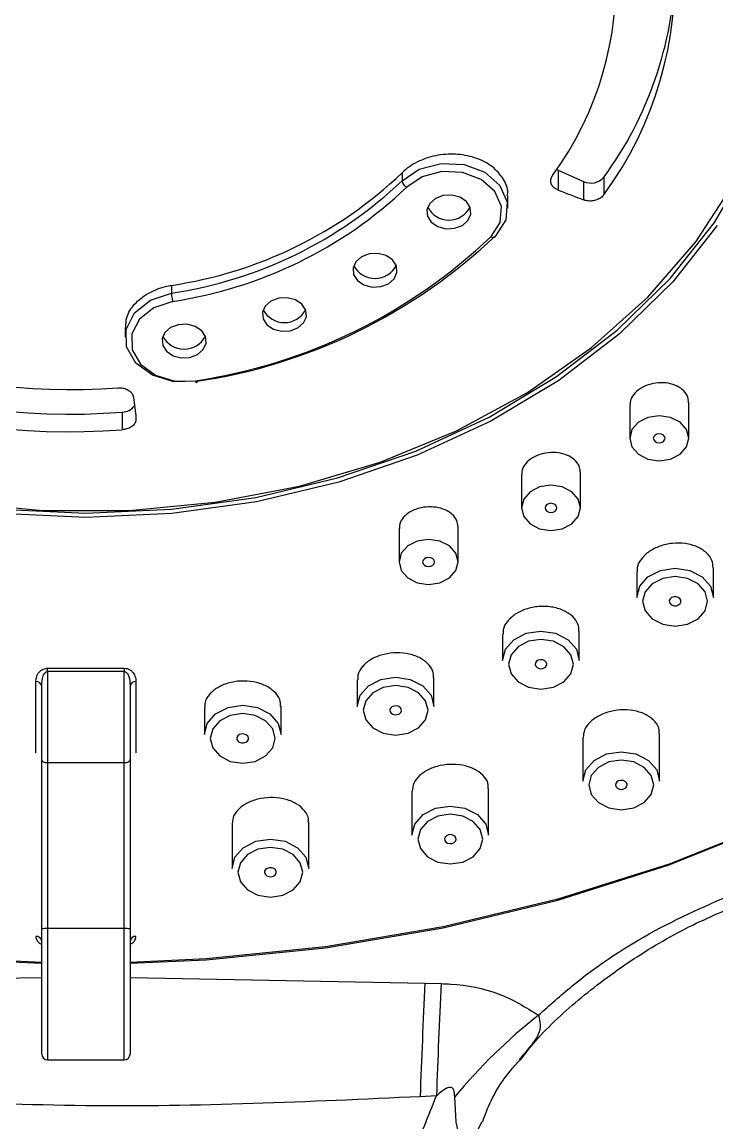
# Model space of a CAD drawing. Extents: x -2463 to 697, y 0 to 2315.
# Drawn here: x -1639.02 to -1615.45, y 1143.8 to 1181.13 of the extents above; entities that cross this region are included whole.
import ezdxf

# ---------------------------------------------------------------- set-up
doc = ezdxf.new("R2010")
doc.units = 0
doc.header["$LTSCALE"] = 10
doc.header["$MEASUREMENT"] = 0
doc.layers.get('0').update_dxf_attribs({"linetype": 'CONTINUOUS'})

msp = doc.modelspace()

# ---------------------------------------------------------------- linework, layer by layer
at = {"color": 7, "linetype": 'Continuous', "lineweight": 25}
for p, q in [((-1626.132, 1176.014), (-1626.132, 1175.749)), ((-1620.884, 1176.128), (-1620.839, 1176.106)), ((-1620.839, 1176.106), (-1619.972, 1175.722)), ((-1620.839, 1176.106), (-1620.839, 1175.429)), ((-1619.972, 1175.722), (-1619.972, 1175.097)), ((-1619.283, 1175.871), (-1619.283, 1175.273)), ((-1622.543, 1174.818), (-1622.543, 1175.232)), ((-1633.952, 1172.197), (-1633.952, 1171.932)), ((-1635.522, 1170.767), (-1635.522, 1170.436)), ((-1618.409, 1168.125), (-1618.409, 1167.007)), ((-1616.409, 1167.007), (-1616.409, 1168.23)), ((-1635.623, 1167.897), (-1635.623, 1167.299)), ((-1620.081, 1164.647), (-1620.081, 1165.86)), ((-1622.081, 1165.775), (-1622.081, 1164.647)), ((-1626.232, 1163.95), (-1626.232, 1162.811)), ((-1624.232, 1162.811), (-1624.232, 1164.013)), ((-1618.17, 1162.476), (-1618.17, 1161.603)), ((-1615.57, 1161.603), (-1615.57, 1162.616)), ((-1622.719, 1160.357), (-1622.719, 1159.468)), ((-1620.119, 1159.468), (-1620.119, 1160.464)), ((-1635.553, 1159.09), (-1638.155, 1159.09)), ((-1627.648, 1158.81), (-1627.648, 1157.904)), ((-1625.048, 1157.904), (-1625.048, 1158.883)), ((-1638.354, 1156.098), (-1638.354, 1158.601)), ((-1635.354, 1158.601), (-1635.354, 1156.098)), ((-1632.835, 1157.874), (-1632.835, 1156.95)), ((-1630.235, 1156.95), (-1630.235, 1157.911)), ((-1619.995, 1156.856), (-1619.995, 1155.373)), ((-1617.395, 1155.373), (-1617.395, 1156.983)), ((-1638.155, 1156.001), (-1635.554, 1156.001)), ((-1625.794, 1155.036), (-1625.794, 1153.533)), ((-1623.194, 1153.533), (-1623.194, 1155.123)), ((-1631.897, 1153.935), (-1631.897, 1152.41)), ((-1629.297, 1152.41), (-1629.297, 1153.979)), ((-1638.354, 1146.112), (-1638.354, 1150.355)), ((-1635.354, 1150.355), (-1635.354, 1146.112)), ((-1625.354, 1148.516), (-1624.803, 1148.499)), ((-1638.154, 1145.912), (-1635.554, 1145.912)), ((-1624.964, 1144.687), (-1625.517, 1144.664))]:
    msp.add_line(p, q, dxfattribs=at)
at = {"color": 8, "linetype": 'Continuous', "lineweight": 25}
for p, q in [((-1638.553, 1156.331), (-1638.553, 1158.749)), ((-1635.156, 1158.749), (-1635.156, 1156.331)), ((-1638.154, 1150.371), (-1638.154, 1145.912)), ((-1635.554, 1145.912), (-1635.554, 1150.371)), ((-1648.517, 1148.511), (-1638.354, 1148.71)), ((-1635.354, 1148.71), (-1625.354, 1148.516))]:
    msp.add_line(p, q, dxfattribs=at)
at = {"color": 7, "linetype": 'Continuous', "lineweight": 25, "flags": 128}
for points in [[(-1615.439, 1174.231), (-1616.95, 1172.316), (-1618.751, 1170.555), (-1620.817, 1168.973), (-1623.116, 1167.593), (-1625.615, 1166.436), (-1628.278, 1165.518), (-1631.066, 1164.852), (-1633.939, 1164.449), (-1636.854, 1164.314), (-1639.769, 1164.449), (-1642.642, 1164.852), (-1645.43, 1165.518), (-1648.094, 1166.436), (-1650.593, 1167.593), (-1652.892, 1168.973), (-1654.957, 1170.555), (-1656.758, 1172.316), (-1658.269, 1174.231), (-1659.468, 1176.271), (-1660.336, 1178.407), (-1660.863, 1180.607), (-1661.039, 1182.841)], [(-1660.929, 1182.905), (-1660.754, 1180.682), (-1660.23, 1178.491), (-1659.365, 1176.365), (-1658.171, 1174.334), (-1656.667, 1172.428), (-1654.875, 1170.675), (-1652.819, 1169.1), (-1650.53, 1167.727), (-1648.042, 1166.575), (-1645.391, 1165.661), (-1642.616, 1164.998), (-1639.756, 1164.597), (-1636.854, 1164.462), (-1633.952, 1164.597), (-1631.093, 1164.998), (-1628.317, 1165.661), (-1625.666, 1166.575), (-1623.178, 1167.727), (-1620.89, 1169.1), (-1618.834, 1170.675), (-1617.041, 1172.428), (-1615.537, 1174.334), (-1614.344, 1176.365)], [(-1660.728, 1182.258), (-1660.456, 1180.015), (-1659.827, 1177.814), (-1658.85, 1175.689), (-1657.539, 1173.673), (-1655.915, 1171.795), (-1654.001, 1170.084), (-1651.828, 1168.566), (-1649.428, 1167.265), (-1646.837, 1166.199), (-1644.095, 1165.385), (-1641.243, 1164.836), (-1638.325, 1164.559), (-1635.384, 1164.559), (-1632.465, 1164.836), (-1629.613, 1165.385), (-1626.871, 1166.199), (-1624.28, 1167.265), (-1621.88, 1168.566), (-1619.707, 1170.084), (-1617.794, 1171.795), (-1616.169, 1173.673), (-1614.859, 1175.689)], [(-1590.23, 1181.928), (-1590.763, 1178.827), (-1591.646, 1175.774), (-1592.874, 1172.791), (-1594.437, 1169.901), (-1596.322, 1167.127), (-1598.516, 1164.489), (-1601.001, 1162.007), (-1603.76, 1159.701), (-1606.77, 1157.588), (-1610.009, 1155.684), (-1613.453, 1154.004), (-1617.075, 1152.559), (-1620.847, 1151.362), (-1624.741, 1150.422), (-1628.727, 1149.745), (-1632.775, 1149.337), (-1635.354, 1149.219)], [(-1635.354, 1149.19), (-1632.775, 1149.308), (-1628.726, 1149.716), (-1624.74, 1150.393), (-1620.845, 1151.334), (-1617.073, 1152.531), (-1613.451, 1153.975), (-1610.007, 1155.656), (-1606.768, 1157.56), (-1603.757, 1159.674), (-1600.998, 1161.98), (-1598.513, 1164.461), (-1596.319, 1167.1), (-1594.433, 1169.874), (-1592.871, 1172.764), (-1591.643, 1175.747), (-1590.759, 1178.801), (-1590.226, 1181.903)], [(-1626.132, 1175.749), (-1625.546, 1176.144), (-1624.807, 1176.337), (-1624.028, 1176.298), (-1623.328, 1176.035), (-1622.813, 1175.586), (-1622.561, 1175.02), (-1622.61, 1174.424), (-1622.955, 1173.887)], [(-1623.113, 1173.852), (-1622.804, 1174.334), (-1622.759, 1174.871), (-1622.986, 1175.381), (-1623.449, 1175.785), (-1624.08, 1176.022), (-1624.781, 1176.056), (-1625.445, 1175.882), (-1625.973, 1175.527)], [(-1625.193, 1174.977), (-1625.287, 1174.764), (-1625.267, 1174.541), (-1625.138, 1174.34), (-1624.918, 1174.192), (-1624.641, 1174.12), (-1624.349, 1174.134), (-1624.086, 1174.233), (-1623.894, 1174.402), (-1623.799, 1174.614), (-1623.819, 1174.838), (-1623.948, 1175.039), (-1624.168, 1175.187), (-1624.445, 1175.259), (-1624.737, 1175.244), (-1625, 1175.145), (-1625.193, 1174.977)], [(-1622.955, 1173.887), (-1622.958, 1173.864), (-1622.967, 1173.845), (-1622.981, 1173.831), (-1623.001, 1173.823), (-1623.025, 1173.822), (-1623.053, 1173.826), (-1623.082, 1173.836), (-1623.113, 1173.852)], [(-1627.697, 1172.996), (-1627.791, 1172.783), (-1627.772, 1172.56), (-1627.643, 1172.359), (-1627.423, 1172.211), (-1627.145, 1172.139), (-1626.853, 1172.153), (-1626.591, 1172.252), (-1626.398, 1172.421), (-1626.304, 1172.633), (-1626.323, 1172.857), (-1626.453, 1173.058), (-1626.673, 1173.206), (-1626.95, 1173.278), (-1627.242, 1173.263), (-1627.504, 1173.164), (-1627.697, 1172.996)], [(-1633.092, 1168.94), (-1633.872, 1168.927), (-1634.599, 1169.145), (-1635.162, 1169.559), (-1635.475, 1170.106), (-1635.491, 1170.704), (-1635.207, 1171.261), (-1634.667, 1171.692), (-1633.952, 1171.932)], [(-1633.909, 1171.654), (-1634.552, 1171.438), (-1635.039, 1171.05), (-1635.294, 1170.549), (-1635.28, 1170.011), (-1634.998, 1169.518), (-1634.492, 1169.145), (-1633.837, 1168.95), (-1633.135, 1168.961)], [(-1630.77, 1171.496), (-1630.864, 1171.284), (-1630.844, 1171.06), (-1630.715, 1170.859), (-1630.495, 1170.711), (-1630.218, 1170.639), (-1629.926, 1170.654), (-1629.663, 1170.753), (-1629.471, 1170.922), (-1629.376, 1171.134), (-1629.396, 1171.358), (-1629.525, 1171.559), (-1629.745, 1171.706), (-1630.022, 1171.778), (-1630.314, 1171.764), (-1630.577, 1171.665), (-1630.77, 1171.496)], [(-1634.172, 1170.595), (-1634.266, 1170.382), (-1634.247, 1170.159), (-1634.117, 1169.958), (-1633.897, 1169.81), (-1633.62, 1169.738), (-1633.328, 1169.752), (-1633.066, 1169.851), (-1632.873, 1170.02), (-1632.779, 1170.232), (-1632.798, 1170.456), (-1632.927, 1170.657), (-1633.147, 1170.805), (-1633.424, 1170.877), (-1633.716, 1170.862), (-1633.979, 1170.763), (-1634.172, 1170.595)], [(-1633.092, 1168.94), (-1633.093, 1168.917), (-1633.096, 1168.902), (-1633.1, 1168.893), (-1633.105, 1168.892), (-1633.111, 1168.899), (-1633.119, 1168.913), (-1633.127, 1168.934), (-1633.135, 1168.961)], [(-1635.242, 1168.4), (-1635.232, 1168.311), (-1635.221, 1168.222), (-1635.21, 1168.132), (-1635.199, 1168.043), (-1635.188, 1167.954), (-1635.177, 1167.865), (-1635.166, 1167.777), (-1635.155, 1167.688)], [(-1617.409, 1166.241), (-1617.026, 1166.3), (-1616.702, 1166.466), (-1616.485, 1166.714), (-1616.409, 1167.007), (-1616.485, 1167.3), (-1616.702, 1167.549), (-1617.026, 1167.715), (-1617.409, 1167.773), (-1617.791, 1167.715), (-1618.116, 1167.549), (-1618.333, 1167.3), (-1618.409, 1167.007), (-1618.333, 1166.714), (-1618.116, 1166.466), (-1617.791, 1166.3), (-1617.409, 1166.241)], [(-1617.409, 1166.854), (-1617.332, 1166.866), (-1617.267, 1166.899), (-1617.224, 1166.949), (-1617.209, 1167.007), (-1617.224, 1167.066), (-1617.267, 1167.116), (-1617.332, 1167.149), (-1617.409, 1167.161), (-1617.485, 1167.149), (-1617.55, 1167.116), (-1617.594, 1167.066), (-1617.609, 1167.007), (-1617.594, 1166.949), (-1617.55, 1166.899), (-1617.485, 1166.866), (-1617.409, 1166.854)], [(-1621.081, 1163.881), (-1620.698, 1163.939), (-1620.374, 1164.105), (-1620.157, 1164.354), (-1620.081, 1164.647), (-1620.157, 1164.94), (-1620.374, 1165.189), (-1620.698, 1165.355), (-1621.081, 1165.413), (-1621.464, 1165.355), (-1621.788, 1165.189), (-1622.005, 1164.94), (-1622.081, 1164.647), (-1622.005, 1164.354), (-1621.788, 1164.105), (-1621.464, 1163.939), (-1621.081, 1163.881)], [(-1621.081, 1164.494), (-1621.004, 1164.505), (-1620.939, 1164.539), (-1620.896, 1164.588), (-1620.881, 1164.647), (-1620.896, 1164.706), (-1620.939, 1164.755), (-1621.004, 1164.788), (-1621.081, 1164.8), (-1621.157, 1164.788), (-1621.222, 1164.755), (-1621.266, 1164.706), (-1621.281, 1164.647), (-1621.266, 1164.588), (-1621.222, 1164.539), (-1621.157, 1164.505), (-1621.081, 1164.494)], [(-1625.232, 1162.045), (-1624.85, 1162.103), (-1624.525, 1162.269), (-1624.308, 1162.518), (-1624.232, 1162.811), (-1624.308, 1163.104), (-1624.525, 1163.353), (-1624.85, 1163.519), (-1625.232, 1163.577), (-1625.615, 1163.519), (-1625.939, 1163.353), (-1626.156, 1163.104), (-1626.232, 1162.811), (-1626.156, 1162.518), (-1625.939, 1162.269), (-1625.615, 1162.103), (-1625.232, 1162.045)], [(-1625.232, 1162.658), (-1625.156, 1162.669), (-1625.091, 1162.702), (-1625.047, 1162.752), (-1625.032, 1162.811), (-1625.047, 1162.87), (-1625.091, 1162.919), (-1625.156, 1162.952), (-1625.232, 1162.964), (-1625.309, 1162.952), (-1625.374, 1162.919), (-1625.417, 1162.87), (-1625.432, 1162.811), (-1625.417, 1162.752), (-1625.374, 1162.702), (-1625.309, 1162.669), (-1625.232, 1162.658)], [(-1618.17, 1161.603), (-1618.071, 1161.984), (-1617.789, 1162.308), (-1617.367, 1162.524), (-1616.87, 1162.599), (-1616.372, 1162.524), (-1615.95, 1162.308), (-1615.668, 1161.984), (-1615.57, 1161.603), (-1615.57, 1161.603)], [(-1616.87, 1160.632), (-1616.449, 1160.696), (-1616.092, 1160.879), (-1615.853, 1161.152), (-1615.77, 1161.475), (-1615.853, 1161.797), (-1616.092, 1162.071), (-1616.449, 1162.253), (-1616.87, 1162.318), (-1617.29, 1162.253), (-1617.647, 1162.071), (-1617.886, 1161.797), (-1617.97, 1161.475), (-1617.886, 1161.152), (-1617.647, 1160.879), (-1617.29, 1160.696), (-1616.87, 1160.632)], [(-1616.987, 1161.599), (-1617.04, 1161.555), (-1617.067, 1161.499), (-1617.064, 1161.439), (-1617.031, 1161.385), (-1616.974, 1161.344), (-1616.901, 1161.324), (-1616.823, 1161.326), (-1616.752, 1161.351), (-1616.699, 1161.395), (-1616.672, 1161.451), (-1616.675, 1161.511), (-1616.708, 1161.565), (-1616.765, 1161.605), (-1616.838, 1161.626), (-1616.916, 1161.624), (-1616.987, 1161.599)], [(-1622.719, 1159.468), (-1622.62, 1159.849), (-1622.338, 1160.172), (-1621.916, 1160.388), (-1621.419, 1160.464), (-1620.921, 1160.388), (-1620.499, 1160.172), (-1620.218, 1159.849), (-1620.119, 1159.468)], [(-1621.419, 1158.497), (-1620.998, 1158.561), (-1620.641, 1158.744), (-1620.402, 1159.017), (-1620.319, 1159.339), (-1620.402, 1159.662), (-1620.641, 1159.935), (-1620.998, 1160.118), (-1621.419, 1160.182), (-1621.84, 1160.118), (-1622.196, 1159.935), (-1622.435, 1159.662), (-1622.519, 1159.339), (-1622.435, 1159.017), (-1622.196, 1158.744), (-1621.84, 1158.561), (-1621.419, 1158.497)], [(-1621.509, 1159.476), (-1621.571, 1159.439), (-1621.609, 1159.387), (-1621.618, 1159.327), (-1621.597, 1159.27), (-1621.548, 1159.223), (-1621.48, 1159.194), (-1621.403, 1159.187), (-1621.328, 1159.203), (-1621.266, 1159.24), (-1621.228, 1159.292), (-1621.219, 1159.351), (-1621.24, 1159.409), (-1621.289, 1159.456), (-1621.357, 1159.485), (-1621.434, 1159.492), (-1621.509, 1159.476)], [(-1627.648, 1157.904), (-1627.549, 1158.285), (-1627.267, 1158.608), (-1626.845, 1158.824), (-1626.348, 1158.9), (-1625.85, 1158.824), (-1625.428, 1158.608), (-1625.147, 1158.285), (-1625.048, 1157.904), (-1625.048, 1157.904)], [(-1626.348, 1156.933), (-1625.927, 1156.997), (-1625.57, 1157.18), (-1625.331, 1157.453), (-1625.248, 1157.775), (-1625.331, 1158.098), (-1625.57, 1158.371), (-1625.927, 1158.554), (-1626.348, 1158.618), (-1626.769, 1158.554), (-1627.125, 1158.371), (-1627.364, 1158.098), (-1627.448, 1157.775), (-1627.364, 1157.453), (-1627.125, 1157.18), (-1626.769, 1156.997), (-1626.348, 1156.933)], [(-1632.835, 1156.95), (-1632.737, 1157.331), (-1632.455, 1157.654), (-1632.033, 1157.87), (-1631.535, 1157.946), (-1631.038, 1157.87), (-1630.616, 1157.654), (-1630.334, 1157.331), (-1630.235, 1156.95)], [(-1631.535, 1155.979), (-1631.115, 1156.043), (-1630.758, 1156.225), (-1630.519, 1156.499), (-1630.435, 1156.821), (-1630.519, 1157.144), (-1630.758, 1157.417), (-1631.115, 1157.6), (-1631.535, 1157.664), (-1631.956, 1157.6), (-1632.313, 1157.417), (-1632.552, 1157.144), (-1632.635, 1156.821), (-1632.552, 1156.499), (-1632.313, 1156.225), (-1631.956, 1156.043), (-1631.535, 1155.979)], [(-1626.409, 1157.921), (-1626.478, 1157.892), (-1626.526, 1157.845), (-1626.547, 1157.787), (-1626.538, 1157.728), (-1626.5, 1157.676), (-1626.438, 1157.639), (-1626.363, 1157.623), (-1626.286, 1157.63), (-1626.218, 1157.659), (-1626.169, 1157.706), (-1626.148, 1157.763), (-1626.157, 1157.823), (-1626.196, 1157.875), (-1626.257, 1157.912), (-1626.332, 1157.928), (-1626.409, 1157.921)], [(-1631.567, 1156.973), (-1631.64, 1156.952), (-1631.697, 1156.911), (-1631.73, 1156.857), (-1631.733, 1156.797), (-1631.706, 1156.741), (-1631.653, 1156.697), (-1631.582, 1156.672), (-1631.504, 1156.67), (-1631.431, 1156.691), (-1631.374, 1156.731), (-1631.341, 1156.786), (-1631.338, 1156.845), (-1631.365, 1156.901), (-1631.418, 1156.945), (-1631.489, 1156.97), (-1631.567, 1156.973)], [(-1619.995, 1155.373), (-1619.896, 1155.754), (-1619.614, 1156.077), (-1619.192, 1156.293), (-1618.695, 1156.369), (-1618.197, 1156.293), (-1617.775, 1156.077), (-1617.494, 1155.754), (-1617.395, 1155.373)], [(-1638.354, 1156.098), (-1638.35, 1156.079), (-1638.339, 1156.061), (-1638.321, 1156.044), (-1638.296, 1156.03), (-1638.266, 1156.018), (-1638.231, 1156.009), (-1638.194, 1156.003), (-1638.155, 1156.001)], [(-1635.554, 1156.001), (-1635.515, 1156.003), (-1635.477, 1156.009), (-1635.443, 1156.018), (-1635.413, 1156.03), (-1635.388, 1156.044), (-1635.369, 1156.061), (-1635.358, 1156.079), (-1635.354, 1156.098)], [(-1618.695, 1154.401), (-1618.274, 1154.466), (-1617.917, 1154.648), (-1617.678, 1154.922), (-1617.595, 1155.244), (-1617.678, 1155.567), (-1617.917, 1155.84), (-1618.274, 1156.023), (-1618.695, 1156.087), (-1619.116, 1156.023), (-1619.472, 1155.84), (-1619.711, 1155.567), (-1619.795, 1155.244), (-1619.711, 1154.922), (-1619.472, 1154.648), (-1619.116, 1154.466), (-1618.695, 1154.401)], [(-1663.701, 1155.656), (-1660.257, 1153.975), (-1656.635, 1152.531), (-1652.863, 1151.334), (-1648.969, 1150.393), (-1644.982, 1149.716), (-1640.934, 1149.308), (-1638.354, 1149.19)], [(-1638.354, 1149.219), (-1640.933, 1149.337), (-1644.981, 1149.745), (-1648.968, 1150.422), (-1652.862, 1151.362), (-1656.634, 1152.559), (-1660.255, 1154.004), (-1663.699, 1155.684)], [(-1618.785, 1155.381), (-1618.847, 1155.344), (-1618.885, 1155.291), (-1618.894, 1155.232), (-1618.873, 1155.175), (-1618.825, 1155.128), (-1618.756, 1155.098), (-1618.679, 1155.091), (-1618.604, 1155.108), (-1618.543, 1155.145), (-1618.504, 1155.197), (-1618.495, 1155.256), (-1618.516, 1155.314), (-1618.565, 1155.361), (-1618.633, 1155.39), (-1618.71, 1155.397), (-1618.785, 1155.381)], [(-1625.794, 1153.533), (-1625.695, 1153.914), (-1625.413, 1154.237), (-1624.991, 1154.453), (-1624.494, 1154.528), (-1623.996, 1154.453), (-1623.574, 1154.237), (-1623.293, 1153.914), (-1623.194, 1153.533)], [(-1624.494, 1152.561), (-1624.073, 1152.626), (-1623.716, 1152.808), (-1623.477, 1153.082), (-1623.394, 1153.404), (-1623.477, 1153.727), (-1623.716, 1154), (-1624.073, 1154.183), (-1624.494, 1154.247), (-1624.915, 1154.183), (-1625.271, 1154), (-1625.51, 1153.727), (-1625.594, 1153.404), (-1625.51, 1153.082), (-1625.271, 1152.808), (-1624.915, 1152.626), (-1624.494, 1152.561)], [(-1624.555, 1153.55), (-1624.623, 1153.521), (-1624.672, 1153.474), (-1624.693, 1153.416), (-1624.684, 1153.357), (-1624.646, 1153.305), (-1624.584, 1153.268), (-1624.509, 1153.251), (-1624.432, 1153.258), (-1624.364, 1153.288), (-1624.315, 1153.334), (-1624.294, 1153.392), (-1624.303, 1153.451), (-1624.341, 1153.504), (-1624.403, 1153.541), (-1624.478, 1153.557), (-1624.555, 1153.55)], [(-1631.897, 1152.41), (-1631.798, 1152.791), (-1631.516, 1153.114), (-1631.094, 1153.33), (-1630.597, 1153.406), (-1630.099, 1153.33), (-1629.678, 1153.114), (-1629.396, 1152.791), (-1629.297, 1152.41)], [(-1630.597, 1151.439), (-1630.176, 1151.503), (-1629.819, 1151.686), (-1629.581, 1151.959), (-1629.497, 1152.282), (-1629.581, 1152.604), (-1629.819, 1152.877), (-1630.176, 1153.06), (-1630.597, 1153.124), (-1631.018, 1153.06), (-1631.375, 1152.877), (-1631.613, 1152.604), (-1631.697, 1152.282), (-1631.613, 1151.959), (-1631.375, 1151.686), (-1631.018, 1151.503), (-1630.597, 1151.439)], [(-1630.628, 1152.433), (-1630.701, 1152.412), (-1630.759, 1152.372), (-1630.791, 1152.317), (-1630.794, 1152.258), (-1630.767, 1152.202), (-1630.714, 1152.158), (-1630.644, 1152.133), (-1630.566, 1152.13), (-1630.492, 1152.151), (-1630.435, 1152.192), (-1630.402, 1152.246), (-1630.399, 1152.306), (-1630.426, 1152.362), (-1630.479, 1152.406), (-1630.55, 1152.431), (-1630.628, 1152.433)]]:
    msp.add_lwpolyline(points, dxfattribs=at)
at = {"color": 8, "linetype": 'Continuous', "lineweight": 25, "flags": 128}
msp.add_lwpolyline([(-1623.426, 1143.808), (-1623.426, 1143.808), (-1623.695, 1143.282), (-1623.829, 1143.129), (-1623.925, 1143.079), (-1624.017, 1143.093), (-1624.106, 1143.179), (-1624.206, 1143.398), (-1624.295, 1143.804), (-1624.345, 1144.66), (-1624.345, 1144.66)], dxfattribs=at)
at = {"color": 7, "linetype": 'Continuous', "lineweight": 25}
for centre, radius, start, end in [((-1629.305, 1182.618), 12.425, 323.7633, 42.7608), ((-1630.057, 1182.513), 11.18, 323.8598, 42.6643), ((-1629.464, 1183.317), 12.613, 323.8197, 358.0601), ((-1636.074, 1186.465), 14.425, 278.4573, 313.5695), ((-1636.073, 1186.2), 14.424, 278.4566, 313.5702), ((-1636.062, 1186.134), 14.639, 278.4581, 313.5689), ((-1625.828, 1175.798), 0.308, 189.3066, 241.946), ((-1619.725, 1176.25), 0.582, 244.9112, 319.4483), ((-1637.366, 1188.591), 19.931, 221.9281, 274.5899), ((-1496.444, 1498.789), 346.461, 248.95859, 249.11201), ((-1637.411, 1190.026), 22.201, 222.48, 274.6217), ((-1624.543, 1175.225), 0.812, 207.4836, 332.5164), ((-1637.421, 1189.368), 22.142, 221.8582, 274.6596), ((-1635.854, 1187.244), 18.485, 278.457, 313.5698), ((-1635.843, 1187.436), 18.699, 278.458, 313.5691), ((-1627.048, 1173.244), 0.812, 207.4834, 332.5166), ((-1632.768, 1171.973), 1.185, 181.9619, 195.6047), ((-1630.12, 1171.744), 0.812, 207.474, 332.526), ((-1633.522, 1170.842), 0.812, 207.4732, 332.5268), ((-1635.621, 1168.411), 0.514, 269.8609, 323.7702), ((-1671.474, 1159.196), 33.319, 359.8179, 0.0112), ((-1603.071, 1159.195), 32.482, 179.9863, 180.1846), ((-1638.531, 1158.57), 0.18, 9.6973, 96.8876), ((-1635.177, 1158.57), 0.18, 83.1122, 170.3039), ((-1638.204, 1149.715), 0.658, 85.6773, 103.2182), ((-1635.505, 1149.715), 0.658, 76.7826, 94.3219), ((-1638.534, 1149.92), 0.182, 8.0428, 95.9135), ((-1635.174, 1149.92), 0.182, 84.0864, 171.9584), ((-1347.589, 1134.831), 278.102, 177.17946, 177.97372), ((-1347.608, 1134.853), 277.531, 177.18155, 177.96928), ((-1609.551, 1132.319), 19.265, 128.3442, 140.1673), ((-1638.154, 1146.112), 0.2, 180, 270), ((-1635.554, 1146.112), 0.2, 270, 0)]:
    msp.add_arc(centre, radius, start, end, dxfattribs=at)
for points, knots in [([(-1622.561, 1175.234), (-1622.555, 1175.266), (-1622.521, 1175.464), (-1622.681, 1175.821), (-1623.035, 1176.235), (-1623.579, 1176.529), (-1624.228, 1176.669), (-1624.915, 1176.639), (-1625.556, 1176.442), (-1625.943, 1176.196), (-1626.107, 1176.038), (-1626.132, 1176.014)], [0, 0, 0, 0, 0.026364, 0.161705, 0.297321, 0.433184, 0.569148, 0.705028, 0.840676, 0.976046, 1, 1, 1, 1]), ([(-1620.839, 1175.429), (-1620.885, 1175.452), (-1620.977, 1175.497), (-1621.063, 1175.604), (-1621.098, 1175.726), (-1621.079, 1175.836), (-1621.042, 1175.897), (-1621.028, 1175.919)], [0, 0, 0, 0, 0.218932, 0.438228, 0.657144, 0.875456, 1, 1, 1, 1]), ([(-1619.283, 1175.273), (-1619.315, 1175.237), (-1619.378, 1175.165), (-1619.524, 1175.091), (-1619.689, 1175.055), (-1619.846, 1175.058), (-1619.935, 1175.086), (-1619.972, 1175.097)], [0, 0, 0, 0, 0.209852, 0.420216, 0.630885, 0.842227, 1, 1, 1, 1]), ([(-1635.498, 1170.766), (-1635.497, 1170.88), (-1635.494, 1171.158), (-1635.229, 1171.572), (-1634.772, 1171.941), (-1634.305, 1172.129), (-1634.02, 1172.184), (-1633.952, 1172.197)], [0, 0, 0, 0, 0.174377, 0.424088, 0.673407, 0.922204, 1, 1, 1, 1]), ([(-1616.423, 1168.23), (-1616.42, 1168.268), (-1616.411, 1168.387), (-1616.517, 1168.572), (-1616.725, 1168.753), (-1617.016, 1168.869), (-1617.352, 1168.907), (-1617.693, 1168.861), (-1618.002, 1168.738), (-1618.24, 1168.553), (-1618.387, 1168.338), (-1618.397, 1168.192), (-1618.401, 1168.125)], [0, 0, 0, 0, 0.051227, 0.158575, 0.266596, 0.375004, 0.483355, 0.591217, 0.698385, 0.804946, 0.91127, 1, 1, 1, 1]), ([(-1635.771, 1168.724), (-1635.714, 1168.723), (-1635.602, 1168.72), (-1635.447, 1168.666), (-1635.327, 1168.581), (-1635.26, 1168.486), (-1635.247, 1168.423), (-1635.242, 1168.4)], [0, 0, 0, 0, 0.217386, 0.435003, 0.652937, 0.871504, 1, 1, 1, 1]), ([(-1635.155, 1167.688), (-1635.155, 1167.656), (-1635.154, 1167.585), (-1635.21, 1167.477), (-1635.318, 1167.383), (-1635.461, 1167.317), (-1635.57, 1167.305), (-1635.623, 1167.299)], [0, 0, 0, 0, 0.165228, 0.377531, 0.589499, 0.800843, 1, 1, 1, 1]), ([(-1620.086, 1165.859), (-1620.093, 1165.93), (-1620.107, 1166.081), (-1620.266, 1166.282), (-1620.513, 1166.439), (-1620.828, 1166.524), (-1621.17, 1166.529), (-1621.502, 1166.454), (-1621.786, 1166.307), (-1621.984, 1166.106), (-1622.082, 1165.918), (-1622.071, 1165.808), (-1622.067, 1165.776)], [0, 0, 0, 0, 0.096604, 0.204591, 0.312984, 0.421353, 0.529256, 0.636466, 0.74306, 0.849392, 0.955912, 1, 1, 1, 1]), ([(-1624.238, 1164.012), (-1624.244, 1164.081), (-1624.257, 1164.229), (-1624.414, 1164.43), (-1624.66, 1164.589), (-1624.974, 1164.678), (-1625.316, 1164.688), (-1625.647, 1164.619), (-1625.932, 1164.478), (-1626.132, 1164.282), (-1626.232, 1164.095), (-1626.222, 1163.984), (-1626.218, 1163.951)], [0, 0, 0, 0, 0.0947542, 0.202996, 0.3114345, 0.4196159, 0.5271821, 0.6340527, 0.7404621, 0.846828, 0.9536013, 1, 1, 1, 1]), ([(-1615.58, 1162.615), (-1615.585, 1162.699), (-1615.598, 1162.884), (-1615.792, 1163.135), (-1616.106, 1163.337), (-1616.513, 1163.448), (-1616.959, 1163.455), (-1617.392, 1163.359), (-1617.766, 1163.172), (-1618.031, 1162.917), (-1618.167, 1162.671), (-1618.155, 1162.524), (-1618.151, 1162.476)], [0, 0, 0, 0, 0.089161, 0.197351, 0.306246, 0.415184, 0.52347, 0.630703, 0.736961, 0.842739, 0.948732, 1, 1, 1, 1]), ([(-1620.13, 1160.464), (-1620.135, 1160.544), (-1620.145, 1160.725), (-1620.336, 1160.976), (-1620.649, 1161.181), (-1621.054, 1161.297), (-1621.499, 1161.311), (-1621.932, 1161.224), (-1622.306, 1161.046), (-1622.574, 1160.798), (-1622.714, 1160.555), (-1622.704, 1160.407), (-1622.7, 1160.357)], [0, 0, 0, 0, 0.086843, 0.195414, 0.304414, 0.413139, 0.52098, 0.62774, 0.733701, 0.83949, 0.945787, 1, 1, 1, 1]), ([(-1625.06, 1158.882), (-1625.064, 1158.961), (-1625.073, 1159.139), (-1625.261, 1159.389), (-1625.572, 1159.598), (-1625.977, 1159.72), (-1626.42, 1159.741), (-1626.852, 1159.662), (-1627.228, 1159.493), (-1627.498, 1159.253), (-1627.642, 1159.011), (-1627.632, 1158.862), (-1627.629, 1158.81)], [0, 0, 0, 0, 0.085101, 0.193947, 0.302914, 0.411294, 0.518647, 0.624986, 0.730783, 0.836718, 0.94342, 1, 1, 1, 1]), ([(-1638.553, 1158.749), (-1638.542, 1158.838), (-1638.527, 1158.962), (-1638.416, 1159.104), (-1638.321, 1159.17), (-1638.226, 1159.199), (-1638.175, 1159.202), (-1638.155, 1159.203)], [0, 0, 0, 0, 0.4593546, 0.640276, 0.8228015, 0.9288867, 1, 1, 1, 1]), ([(-1638.354, 1158.601), (-1638.349, 1158.716), (-1638.342, 1158.853), (-1638.274, 1159.002), (-1638.241, 1159.05), (-1638.202, 1159.079), (-1638.176, 1159.09), (-1638.16, 1159.09), (-1638.155, 1159.09)], [0, 0, 0, 0, 0.624464, 0.739843, 0.870651, 0.92447, 0.978852, 1, 1, 1, 1]), ([(-1638.155, 1159.09), (-1638.155, 1158.96), (-1638.155, 1158.303), (-1638.155, 1157.245), (-1638.155, 1156.384), (-1638.155, 1156.001)], [0, 0, 0, 0, 0.121554, 0.609229, 1, 1, 1, 1]), ([(-1635.554, 1156.001), (-1635.554, 1156.119), (-1635.554, 1156.707), (-1635.553, 1157.729), (-1635.553, 1158.671), (-1635.553, 1159.09)], [0, 0, 0, 0, 0.1215424, 0.6092353, 1, 1, 1, 1]), ([(-1635.553, 1159.203), (-1635.521, 1159.2), (-1635.456, 1159.195), (-1635.358, 1159.152), (-1635.256, 1159.069), (-1635.172, 1158.928), (-1635.161, 1158.812), (-1635.156, 1158.749)], [0, 0, 0, 0, 0.1135854, 0.2264145, 0.3980937, 0.6732663, 1, 1, 1, 1]), ([(-1635.553, 1159.09), (-1635.544, 1159.09), (-1635.524, 1159.088), (-1635.49, 1159.069), (-1635.439, 1159.017), (-1635.368, 1158.859), (-1635.36, 1158.709), (-1635.354, 1158.601)], [0, 0, 0, 0, 0.042172, 0.094428, 0.181538, 0.410559, 1, 1, 1, 1]), ([(-1630.248, 1157.91), (-1630.252, 1157.987), (-1630.26, 1158.164), (-1630.447, 1158.415), (-1630.757, 1158.627), (-1631.16, 1158.755), (-1631.601, 1158.784), (-1632.033, 1158.713), (-1632.41, 1158.552), (-1632.683, 1158.317), (-1632.829, 1158.078), (-1632.82, 1157.927), (-1632.817, 1157.874)], [0, 0, 0, 0, 0.083995, 0.192986, 0.301764, 0.409713, 0.516576, 0.622596, 0.728366, 0.834587, 0.941754, 1, 1, 1, 1]), ([(-1617.413, 1156.983), (-1617.408, 1157.026), (-1617.395, 1157.167), (-1617.528, 1157.391), (-1617.795, 1157.616), (-1618.176, 1157.761), (-1618.614, 1157.808), (-1619.057, 1157.754), (-1619.457, 1157.606), (-1619.766, 1157.384), (-1619.963, 1157.122), (-1619.979, 1156.94), (-1619.987, 1156.855)], [0, 0, 0, 0, 0.046667, 0.155277, 0.264819, 0.374342, 0.482889, 0.58995, 0.695691, 0.800852, 0.906387, 1, 1, 1, 1]), ([(-1638.354, 1150.355), (-1638.354, 1151.358), (-1638.354, 1153.365), (-1638.354, 1155.187), (-1638.354, 1156.098)], [0, 0, 0, 0, 0.500005, 1, 1, 1, 1]), ([(-1638.155, 1156.001), (-1638.155, 1155.112), (-1638.155, 1154.082), (-1638.154, 1152.371), (-1638.154, 1151.394), (-1638.154, 1150.575), (-1638.154, 1150.371)], [0, 0, 0, 0, 0.4993438, 0.5781452, 0.8946347, 1, 1, 1, 1]), ([(-1635.554, 1150.371), (-1635.554, 1151.349), (-1635.554, 1152.482), (-1635.554, 1154.173), (-1635.554, 1155.096), (-1635.554, 1155.82), (-1635.554, 1156.001)], [0, 0, 0, 0, 0.499349, 0.578155, 0.894634, 1, 1, 1, 1]), ([(-1635.354, 1156.098), (-1635.354, 1155.187), (-1635.354, 1153.365), (-1635.354, 1151.358), (-1635.354, 1150.355)], [0, 0, 0, 0, 0.499995, 1, 1, 1, 1]), ([(-1623.211, 1155.123), (-1623.207, 1155.162), (-1623.191, 1155.298), (-1623.32, 1155.52), (-1623.584, 1155.75), (-1623.962, 1155.901), (-1624.397, 1155.958), (-1624.839, 1155.915), (-1625.24, 1155.779), (-1625.554, 1155.567), (-1625.759, 1155.308), (-1625.778, 1155.124), (-1625.788, 1155.035)], [0, 0, 0, 0, 0.042759, 0.15187, 0.261531, 0.370744, 0.478685, 0.585126, 0.690505, 0.795717, 0.901684, 1, 1, 1, 1]), ([(-1629.314, 1153.979), (-1629.31, 1154.015), (-1629.292, 1154.147), (-1629.418, 1154.369), (-1629.679, 1154.603), (-1630.054, 1154.762), (-1630.486, 1154.828), (-1630.928, 1154.796), (-1631.33, 1154.671), (-1631.648, 1154.468), (-1631.859, 1154.212), (-1631.882, 1154.026), (-1631.893, 1153.935)], [0, 0, 0, 0, 0.039634, 0.1491, 0.25869, 0.367424, 0.474705, 0.5806, 0.685786, 0.791226, 0.897747, 1, 1, 1, 1]), ([(-1621.503, 1147.429), (-1621.128, 1147.764), (-1619.998, 1148.776), (-1617.787, 1150.284), (-1615.735, 1151.183), (-1614.695, 1151.639)], [0, 0, 0, 0, 0.19632, 0.592414, 1, 1, 1, 1]), ([(-1622.125, 1145.901), (-1621.957, 1146.117), (-1621.365, 1146.876), (-1620.08, 1148.049), (-1618.293, 1149.375), (-1616.372, 1150.494), (-1614.982, 1151.068), (-1614.325, 1151.34)], [0, 0, 0, 0, 0.093098, 0.327323, 0.559969, 0.791803, 1, 1, 1, 1]), ([(-1624.803, 1148.499), (-1624.694, 1148.495), (-1624.033, 1148.466), (-1622.806, 1148.242), (-1621.937, 1147.7), (-1621.503, 1147.429)], [0, 0, 0, 0, 0.089152, 0.544791, 1, 1, 1, 1]), ([(-1623.394, 1143.82), (-1623.354, 1143.933), (-1623.128, 1144.578), (-1622.681, 1145.324), (-1622.186, 1145.849), (-1622.084, 1145.957)], [0, 0, 0, 0, 0.14454, 0.8227195, 1, 1, 1, 1]), ([(-1624.345, 1144.66), (-1624.346, 1144.739), (-1624.347, 1144.836), (-1624.4, 1144.933), (-1624.437, 1144.966), (-1624.487, 1144.98), (-1624.553, 1144.975), (-1624.696, 1144.919), (-1624.833, 1144.81), (-1624.935, 1144.715), (-1624.964, 1144.687)], [0, 0, 0, 0, 0.256697, 0.311422, 0.366727, 0.414903, 0.470288, 0.567418, 0.875776, 1, 1, 1, 1]), ([(-1625.517, 1144.664), (-1629.3, 1144.488), (-1636.913, 1144.134), (-1644.523, 1144.671), (-1648.354, 1144.671), (-1648.354, 1144.671)], [0, 0, 0, 0, 0.496917, 0.999997, 1, 1, 1, 1]), ([(-1627.067, 1133.75), (-1627.027, 1135.241), (-1626.945, 1138.266), (-1626.075, 1141.943), (-1625.232, 1144.026), (-1624.964, 1144.687)], [0, 0, 0, 0, 0.399131, 0.809429, 1, 1, 1, 1])]:
    msp.add_open_spline(points, degree=3, knots=knots, dxfattribs=at)
for points in [[(-1638.155, 1159.203), (-1637.721, 1159.202), (-1636.854, 1159.199), (-1635.987, 1159.202), (-1635.553, 1159.203)], [(-1635.554, 1150.371), (-1635.988, 1150.37), (-1636.854, 1150.369), (-1637.721, 1150.37), (-1638.154, 1150.371)]]:
    msp.add_open_spline(points, degree=3, dxfattribs=at)
at = {"color": 8, "linetype": 'Continuous', "lineweight": 25}
for points, knots in [([(-1638.553, 1150.101), (-1638.553, 1150.095), (-1638.552, 1150.054), (-1638.532, 1149.982), (-1638.464, 1149.9), (-1638.403, 1149.85), (-1638.36, 1149.835), (-1638.354, 1149.833)], [0, 0, 0, 0, 0.052246, 0.404585, 0.702195, 0.959175, 1, 1, 1, 1]), ([(-1635.354, 1149.833), (-1635.324, 1149.849), (-1635.251, 1149.887), (-1635.174, 1149.981), (-1635.162, 1150.058), (-1635.156, 1150.101)], [0, 0, 0, 0, 0.242349, 0.581271, 1, 1, 1, 1]), ([(-1621.503, 1147.429), (-1621.479, 1147.318), (-1621.425, 1147.068), (-1621.502, 1146.717), (-1621.809, 1146.335), (-1622.056, 1146.041), (-1622.155, 1145.923)], [0, 0, 0, 0, 0.17537, 0.393676, 0.756364, 1, 1, 1, 1])]:
    msp.add_open_spline(points, degree=3, knots=knots, dxfattribs=at)

doc.saveas('drawing.dxf')
